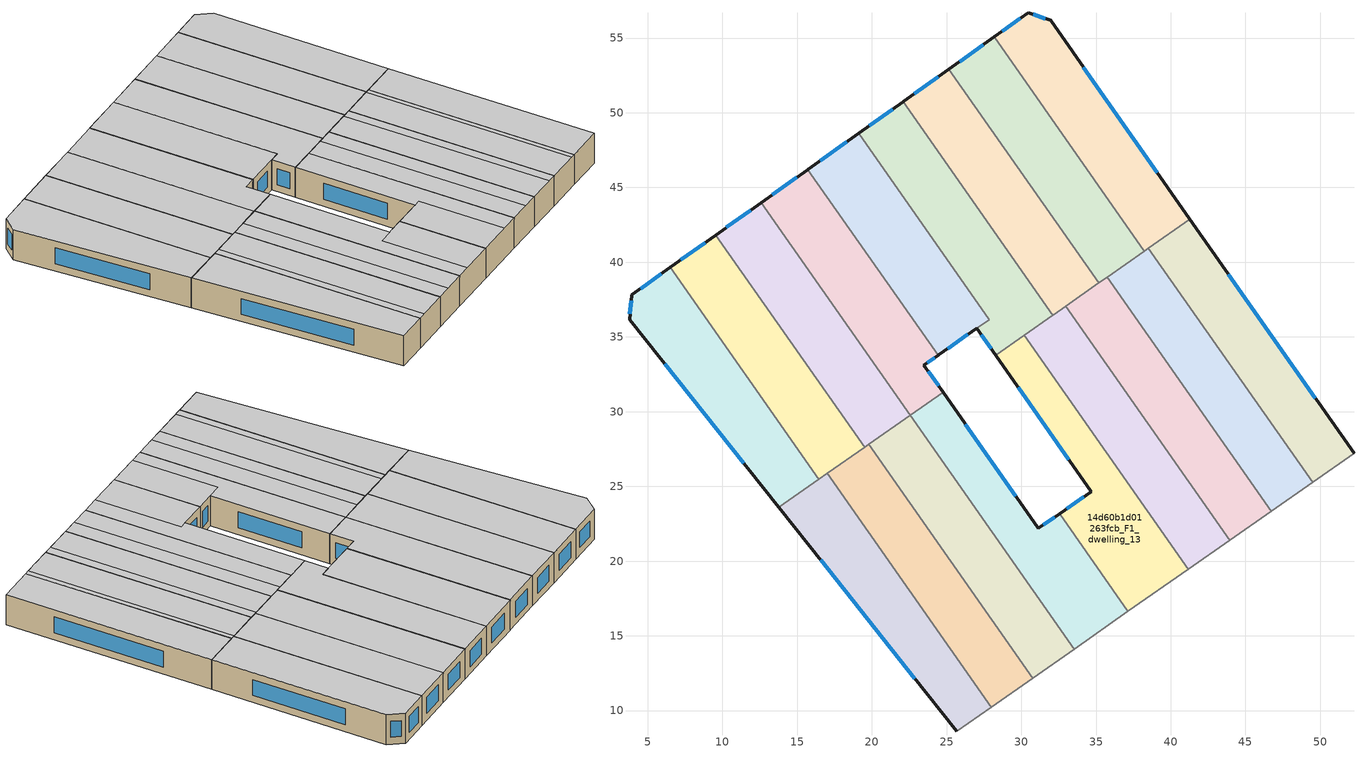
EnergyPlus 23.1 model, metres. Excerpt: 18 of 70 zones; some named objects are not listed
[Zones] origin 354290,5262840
14d60b1d01263fcb_F1_dwelling_0
 floor to 14d60b1d01263fcb_F0_dwelling_0 (EU_floor_Construction): 31.96,56.18 41.28,42.88 38.23,40.74 28.18,55.07 30.47,56.7 z3
 wall outside (EU_wall_Construction): 41.28,42.88 31.96,56.18 30.47,56.7 28.18,55.07 z3:6
 wall to 14d60b1d01263fcb_F1_dwelling_1 (EU_wall_Construction): 28.18,55.07 38.23,40.74 z3:6
 wall to 14d60b1d01263fcb_F1_dwelling_9 (EU_wall_Construction): 38.51,40.93 41.28,42.88 z3:6
 wall to 14d60b1d01263fcb_F1_dwelling_10 (EU_wall_Construction): 38.23,40.74 38.51,40.93 z3:6
 window (EU_Window_Construction): 29.93,56.31 28.72,55.45 / 31.61,56.3 30.82,56.58 / 39.09,46 34.15,53.06 z3.7:5.3
 ceiling to 14d60b1d01263fcb_F2_dwelling_0 (EU_floor_Construction): 41.28,42.88 31.96,56.18 30.47,56.7 28.18,55.07 38.23,40.74 z6
14d60b1d01263fcb_F1_dwelling_1
 floor to 14d60b1d01263fcb_F0_dwelling_1 (EU_floor_Construction): 28.18,55.07 38.23,40.74 35.19,38.61 25.16,52.92 z3
 wall outside (EU_wall_Construction): 28.18,55.07 25.16,52.92 z3:6
 wall to 14d60b1d01263fcb_F1_dwelling_2 (EU_wall_Construction): 25.16,52.92 35.19,38.61 z3:6
 wall to 14d60b1d01263fcb_F1_dwelling_10 (EU_wall_Construction): 35.73,38.99 38.23,40.74 z3:6
 wall to 14d60b1d01263fcb_F1_dwelling_11 (EU_wall_Construction): 35.19,38.61 35.73,38.99 z3:6
 window (EU_Window_Construction): 27.47,54.57 25.87,53.43 z3.7:5.3
 ceiling to 14d60b1d01263fcb_F2_dwelling_1 (EU_floor_Construction): 38.23,40.74 28.18,55.07 25.16,52.92 35.19,38.61 z6
14d60b1d01263fcb_F1_dwelling_10
 floor to 14d60b1d01263fcb_F0_dwelling_10 (EU_floor_Construction): 38.51,40.93 49.48,25.28 46.71,23.33 35.73,38.99 z3
 wall to 14d60b1d01263fcb_F1_dwelling_9 (EU_wall_Construction): 49.48,25.28 38.51,40.93 z3:6
 wall adiabatic (EU_wall_Construction): 46.71,23.33 49.48,25.28 z3:6
 wall to 14d60b1d01263fcb_F1_dwelling_11 (EU_wall_Construction): 35.73,38.99 46.71,23.33 z3:6
 ceiling adiabatic (EU_roof_Construction): 49.14,25.03 38.16,40.69 35.74,38.99 46.71,23.33 z6
 ceiling to 14d60b1d01263fcb_F2_dwelling_9 (EU_floor_Construction): 49.48,25.28 38.51,40.93 38.16,40.69 49.14,25.03 z6
14d60b1d01263fcb_F1_dwelling_11
 floor to 14d60b1d01263fcb_F0_dwelling_11 (EU_floor_Construction): 35.73,38.99 46.71,23.33 43.93,21.39 32.96,37.04 z3
 wall adiabatic (EU_wall_Construction): 43.93,21.39 46.71,23.33 z3:6
 wall to 14d60b1d01263fcb_F1_dwelling_12 (EU_wall_Construction): 32.96,37.04 43.93,21.39 z3:6
 wall to 14d60b1d01263fcb_F1_dwelling_2 (EU_wall_Construction): 35.19,38.61 32.96,37.04 z3:6
 ceiling to 14d60b1d01263fcb_F2_dwelling_11 (EU_floor_Construction): 46.02,22.85 35.04,38.5 32.96,37.04 43.93,21.39 z6
 ceiling adiabatic (EU_roof_Construction): 46.71,23.33 35.74,38.99 35.04,38.5 46.02,22.85 z6
14d60b1d01263fcb_F1_dwelling_12
 floor to 14d60b1d01263fcb_F0_dwelling_12 (EU_floor_Construction): 32.96,37.04 43.93,21.39 41.16,19.45 30.18,35.1 z3
 wall adiabatic (EU_wall_Construction): 41.16,19.45 43.93,21.39 z3:6
 wall to 14d60b1d01263fcb_F1_dwelling_13 (EU_wall_Construction): 30.18,35.1 41.16,19.45 z3:6
 wall to 14d60b1d01263fcb_F1_dwelling_3 (EU_wall_Construction): 32.12,36.45 30.18,35.1 z3:6
 wall to 14d60b1d01263fcb_F1_dwelling_2 (EU_wall_Construction): 32.96,37.04 32.16,36.48 32.12,36.45 z3:6
 ceiling to 14d60b1d01263fcb_F2_dwelling_12 (EU_floor_Construction): 42.73,20.55 31.76,36.2 30.18,35.1 41.16,19.45 z6
 ceiling to 14d60b1d01263fcb_F2_dwelling_11 (EU_floor_Construction): 43.93,21.39 32.96,37.04 31.76,36.2 42.73,20.55 z6
14d60b1d01263fcb_F1_dwelling_13
 floor to 14d60b1d01263fcb_F0_dwelling_13 (EU_floor_Construction): 30.18,35.1 41.16,19.45 37.14,16.64 32.56,23.17 34.69,24.66 28.3,33.78 z3
 wall outside (EU_wall_Construction): 28.3,33.78 34.69,24.66 32.56,23.17 z3:6
 wall adiabatic (EU_wall_Construction): 37.14,16.64 41.16,19.45 z3:6
 wall to 14d60b1d01263fcb_F1_dwelling_14 (EU_wall_Construction): 32.56,23.17 37.14,16.64 z3:6
 wall to 14d60b1d01263fcb_F1_dwelling_3 (EU_wall_Construction): 30.18,35.1 28.3,33.78 z3:6
 window (EU_Window_Construction): 29.8,31.63 33.19,26.8 / 34.19,24.31 33.06,23.52 z3.7:5.3
 ceiling to 14d60b1d01263fcb_F2_dwelling_13 (EU_floor_Construction): 39.76,18.47 35.19,25 34.68,24.65 32.56,23.17 37.14,16.64 z6
 ceiling to 14d60b1d01263fcb_F2_dwelling_12 (EU_floor_Construction): 41.16,19.45 30.18,35.1 28.3,33.78 34.69,24.66 35.19,25 39.76,18.47 z6
 roof outside (EU_roof_Construction): 35.19,25 34.69,24.66 28.3,33.78 34.68,24.65 z6
14d60b1d01263fcb_F1_dwelling_14
 floor to 14d60b1d01263fcb_F0_dwelling_14 (EU_floor_Construction): 32.56,23.17 37.14,16.64 33.54,14.12 22.57,29.76 24.76,31.3 31.14,22.19 z3
 wall outside (EU_wall_Construction): 32.56,23.17 31.14,22.19 24.76,31.3 z3:6
 wall adiabatic (EU_wall_Construction): 33.54,14.12 37.14,16.64 z3:6
 wall to 14d60b1d01263fcb_F1_dwelling_15 (EU_wall_Construction): 22.57,29.76 33.54,14.12 z3:6
 wall to 14d60b1d01263fcb_F1_dwelling_5 (EU_wall_Construction): 24.76,31.3 22.57,29.76 z3:6
 window (EU_Window_Construction): 29.64,24.33 26.26,29.16 / 32.22,22.94 31.48,22.42 z3.7:5.3
 ceiling to 14d60b1d01263fcb_F2_dwelling_14 (EU_floor_Construction): 34.58,14.85 30,21.39 31.14,22.19 24.76,31.3 22.57,29.76 33.54,14.12 z6
 ceiling to 14d60b1d01263fcb_F2_dwelling_13 (EU_floor_Construction): 37.14,16.64 32.56,23.17 30,21.39 34.58,14.85 z6
14d60b1d01263fcb_F1_dwelling_15
 floor to 14d60b1d01263fcb_F0_dwelling_15 (EU_floor_Construction): 22.57,29.76 33.54,14.12 30.76,12.17 19.8,27.82 z3
 wall adiabatic (EU_wall_Construction): 30.76,12.17 33.54,14.12 z3:6
 wall to 14d60b1d01263fcb_F1_dwelling_16 (EU_wall_Construction): 19.8,27.82 30.76,12.17 z3:6
 wall to 14d60b1d01263fcb_F1_dwelling_6 (EU_wall_Construction): 22.56,29.76 19.8,27.82 z3:6
 ceiling to 14d60b1d01263fcb_F2_dwelling_15 (EU_floor_Construction): 31.91,12.97 20.94,28.62 20.86,28.56 19.8,27.82 30.76,12.17 z6
 ceiling to 14d60b1d01263fcb_F2_dwelling_14 (EU_floor_Construction): 33.54,14.12 22.57,29.76 20.94,28.62 31.91,12.97 z6
14d60b1d01263fcb_F1_dwelling_16
 floor to 14d60b1d01263fcb_F0_dwelling_16 (EU_floor_Construction): 19.8,27.82 30.76,12.17 27.98,10.23 17.02,25.87 z3
 wall adiabatic (EU_wall_Construction): 27.98,10.23 30.76,12.17 z3:6
 wall to 14d60b1d01263fcb_F1_dwelling_17 (EU_wall_Construction): 17.02,25.87 27.98,10.23 z3:6
 wall to 14d60b1d01263fcb_F1_dwelling_7 (EU_wall_Construction): 19.51,27.61 17.02,25.87 z3:6
 wall to 14d60b1d01263fcb_F1_dwelling_6 (EU_wall_Construction): 19.8,27.82 19.51,27.62 z3:6
 ceiling to 14d60b1d01263fcb_F2_dwelling_15 (EU_floor_Construction): 30.76,12.17 19.8,27.82 17.57,26.26 28.54,10.61 z6
 ceiling to 14d60b1d01263fcb_F2_dwelling_16 (EU_floor_Construction): 28.54,10.61 17.57,26.26 17.02,25.87 27.98,10.23 z6
14d60b1d01263fcb_F1_dwelling_17
 floor to 14d60b1d01263fcb_F0_dwelling_17 (EU_floor_Construction): 17.02,25.87 27.98,10.23 25.67,8.61 13.77,23.59 z3
 wall outside (EU_wall_Construction): 13.77,23.59 25.67,8.61 z3:6
 wall adiabatic (EU_wall_Construction): 25.67,8.61 27.98,10.23 z3:6
 wall to 14d60b1d01263fcb_F1_dwelling_8 (EU_wall_Construction): 16.45,25.47 13.77,23.59 z3:6
 wall to 14d60b1d01263fcb_F1_dwelling_7 (EU_wall_Construction): 17.02,25.87 16.45,25.47 z3:6
 window (EU_Window_Construction): 16.57,20.07 22.88,12.13 z3.7:5.3
 ceiling to 14d60b1d01263fcb_F2_dwelling_16 (EU_floor_Construction): 27.98,10.23 17.02,25.87 13.77,23.59 25.67,8.61 z6
14d60b1d01263fcb_F1_dwelling_2
 floor to 14d60b1d01263fcb_F0_dwelling_2 (EU_floor_Construction): 25.16,52.92 35.19,38.61 32.16,36.48 32.12,36.45 22.1,50.74 22.14,50.77 z3
 wall outside (EU_wall_Construction): 25.16,52.92 22.14,50.77 22.1,50.74 z3:6
 wall to 14d60b1d01263fcb_F1_dwelling_3 (EU_wall_Construction): 22.1,50.74 32.12,36.45 z3:6
 window (EU_Window_Construction): 24.45,52.42 22.85,51.28 z3.7:5.3
 ceiling to 14d60b1d01263fcb_F2_dwelling_2 (EU_floor_Construction): 35.19,38.61 25.16,52.92 22.14,50.77 32.16,36.48 z6
 ceiling to 14d60b1d01263fcb_F2_dwelling_3 (EU_floor_Construction): 32.16,36.48 22.14,50.77 22.1,50.74 32.12,36.45 z6
14d60b1d01263fcb_F1_dwelling_3
 floor to 14d60b1d01263fcb_F0_dwelling_3 (EU_floor_Construction): 22.1,50.74 32.12,36.45 28.3,33.78 27.03,35.59 27.85,36.16 19.11,48.62 z3
 wall outside (EU_wall_Construction): 22.1,50.74 19.11,48.62 / 27.03,35.59 28.3,33.78 z3:6
 wall to 14d60b1d01263fcb_F1_dwelling_4 (EU_wall_Construction): 19.11,48.62 27.85,36.16 27.03,35.59 z3:6
 window (EU_Window_Construction): 21.4,50.24 19.81,49.12 / 27.33,35.16 28,34.2 z3.7:5.3
 ceiling to 14d60b1d01263fcb_F2_dwelling_3 (EU_floor_Construction): 32.12,36.45 22.1,50.74 19.11,48.62 27.85,36.16 27.03,35.59 28.3,33.78 z6
14d60b1d01263fcb_F1_dwelling_4
 floor to 14d60b1d01263fcb_F0_dwelling_4 (EU_floor_Construction): 19.11,48.62 27.85,36.16 24.47,33.8 24.43,33.77 15.72,46.2 15.76,46.23 z3
 wall outside (EU_wall_Construction): 19.11,48.62 15.76,46.23 15.72,46.2 / 24.43,33.77 24.47,33.8 27.03,35.59 z3:6
 wall to 14d60b1d01263fcb_F1_dwelling_5 (EU_wall_Construction): 15.72,46.2 24.43,33.77 z3:6
 window (EU_Window_Construction): 18.32,48.06 16.54,46.79 / 25.07,34.22 26.43,35.17 z3.7:5.3
 ceiling to 14d60b1d01263fcb_F2_dwelling_4 (EU_floor_Construction): 27.85,36.16 19.11,48.62 15.76,46.23 24.47,33.8 z6
 ceiling to 14d60b1d01263fcb_F2_dwelling_5 (EU_floor_Construction): 24.47,33.8 15.76,46.23 15.72,46.2 24.43,33.77 z6
14d60b1d01263fcb_F1_dwelling_5
 floor to 14d60b1d01263fcb_F0_dwelling_5 (EU_floor_Construction): 15.72,46.2 24.43,33.77 23.49,33.12 24.76,31.3 22.57,29.76 12.59,43.98 z3
 wall outside (EU_wall_Construction): 15.72,46.2 12.59,43.98 / 24.76,31.3 23.49,33.12 24.43,33.77 z3:6
 wall to 14d60b1d01263fcb_F1_dwelling_6 (EU_wall_Construction): 12.59,43.98 22.57,29.76 z3:6
 window (EU_Window_Construction): 14.98,45.68 13.33,44.5 / 23.71,33.27 24.21,33.62 / 24.46,31.73 23.79,32.69 z3.7:5.3
 ceiling to 14d60b1d01263fcb_F2_dwelling_5 (EU_floor_Construction): 24.76,31.3 23.49,33.12 24.43,33.77 15.72,46.2 12.6,43.98 22.57,29.76 z6
14d60b1d01263fcb_F1_dwelling_6
 floor to 14d60b1d01263fcb_F0_dwelling_6 (EU_floor_Construction): 12.59,43.98 22.57,29.76 19.51,27.62 9.55,41.82 z3
 wall outside (EU_wall_Construction): 12.59,43.98 9.55,41.82 z3:6
 wall to 14d60b1d01263fcb_F1_dwelling_7 (EU_wall_Construction): 9.55,41.82 19.51,27.62 z3:6
 window (EU_Window_Construction): 11.88,43.47 10.27,42.32 z3.7:5.3
 ceiling to 14d60b1d01263fcb_F2_dwelling_6 (EU_floor_Construction): 22.57,29.76 12.6,43.98 9.55,41.82 19.51,27.62 z6
14d60b1d01263fcb_F1_dwelling_7
 floor to 14d60b1d01263fcb_F0_dwelling_7 (EU_floor_Construction): 9.55,41.82 19.51,27.62 16.45,25.47 6.51,39.65 z3
 wall outside (EU_wall_Construction): 9.55,41.82 6.51,39.65 z3:6
 wall to 14d60b1d01263fcb_F1_dwelling_8 (EU_wall_Construction): 6.51,39.65 16.45,25.47 z3:6
 window (EU_Window_Construction): 8.84,41.31 7.22,40.16 z3.7:5.3
 ceiling to 14d60b1d01263fcb_F2_dwelling_7 (EU_floor_Construction): 19.51,27.62 9.55,41.82 6.51,39.65 16.45,25.47 z6
14d60b1d01263fcb_F1_dwelling_8
 floor to 14d60b1d01263fcb_F0_dwelling_8 (EU_floor_Construction): 6.51,39.65 16.45,25.47 13.77,23.59 3.78,36.17 3.92,37.81 z3
 wall outside (EU_wall_Construction): 6.51,39.65 3.92,37.81 3.78,36.17 13.77,23.59 z3:6
 window (EU_Window_Construction): 5.9,39.22 4.53,38.24 / 6.13,33.21 11.43,26.55 / 3.89,37.42 3.82,36.55 z3.7:5.3
 ceiling to 14d60b1d01263fcb_F2_dwelling_8 (EU_floor_Construction): 16.45,25.47 6.51,39.65 3.92,37.81 3.78,36.17 13.77,23.59 z6
14d60b1d01263fcb_F1_dwelling_9
 floor to 14d60b1d01263fcb_F0_dwelling_9 (EU_floor_Construction): 41.28,42.88 52.26,27.22 49.48,25.28 38.51,40.93 z3
 wall outside (EU_wall_Construction): 52.26,27.22 41.28,42.88 z3:6
 wall adiabatic (EU_wall_Construction): 49.48,25.28 52.26,27.22 z3:6
 window (EU_Window_Construction): 49.68,30.9 43.86,39.2 z3.7:5.3
 ceiling to 14d60b1d01263fcb_F2_dwelling_9 (EU_floor_Construction): 52.26,27.22 41.28,42.88 38.51,40.93 49.48,25.28 z6
[Building]
EU S2 Campaign: North Axis=0; Terrain=City; Solar Distribution=FullExterior
[Site:Location]
Budapest.Ferenc.Liszt.Intl.AP: Latitude=47.437; Longitude=19.256; Time Zone=1; Elevation=185
[SizingPeriod:WeatherFileDays]
AnnualSizingPeriod: Begin Month=1; Begin Day of Month=1; End Month=12; End Day of Month=31; Day of Week for Start Day=Monday; Use Weather File Daylight Saving Period=No; Use Weather File Rain and Snow Indicators=No
[MATERIAL]
EU_InternalMass_Material: Roughness=MediumRough; Thickness=0.1; Conductivity=1; Density=1800; Specific Heat=900; Thermal Absorptance=0.9; Solar Absorptance=0.7; Visible Absorptance=0.7
[MATERIAL:NOMASS] Roughness=MediumRough; Thermal Absorptance=0.9; Solar Absorptance=0.7; Visible Absorptance=0.7
Name | Thermal Resistance
EU_wall_NoMass | 0.832559
EU_roof_NoMass | 1.39638
EU_floor_NoMass | 0.872794
[WINDOWMATERIAL:SIMPLEGLAZINGSYSTEM]
EU_Window_SimpleGlazing: UFactor=2.79869; Solar Heat Gain Coefficient=0.75; Visible Transmittance=0.75
[CONSTRUCTION]
EU_wall_Construction: EU_wall_NoMass
EU_roof_Construction: EU_roof_NoMass
EU_floor_Construction: EU_floor_NoMass
EU_Window_Construction: EU_Window_SimpleGlazing
EU_InternalMass_Construction: EU_InternalMass_Material
[ZONE] Type=1; Multiplier=1; Ceiling Height=autocalculate; Floor Area=autocalculate; Part of Total Floor Area=Yes
Name | Volume
14d60b1d01263fcb_F1_dwelling_0 | 194.406
14d60b1d01263fcb_F1_dwelling_1 | 194.362
14d60b1d01263fcb_F1_dwelling_10 | 194.343
14d60b1d01263fcb_F1_dwelling_11 | 194.387
14d60b1d01263fcb_F1_dwelling_12 | 194.372
14d60b1d01263fcb_F1_dwelling_13 | 194.337
14d60b1d01263fcb_F1_dwelling_14 | 194.38
14d60b1d01263fcb_F1_dwelling_15 | 194.323
14d60b1d01263fcb_F1_dwelling_16 | 194.4
14d60b1d01263fcb_F1_dwelling_17 | 194.369
14d60b1d01263fcb_F1_dwelling_2 | 196.977
14d60b1d01263fcb_F1_dwelling_3 | 198.352
14d60b1d01263fcb_F1_dwelling_4 | 190.066
14d60b1d01263fcb_F1_dwelling_5 | 192.1
14d60b1d01263fcb_F1_dwelling_6 | 194.349
14d60b1d01263fcb_F1_dwelling_7 | 194.402
14d60b1d01263fcb_F1_dwelling_8 | 194.36
14d60b1d01263fcb_F1_dwelling_9 | 194.391
[INTERNALMASS] Construction=EU_InternalMass_Construction
Name | Zone or ZoneList | Surface Area
14d60b1d01263fcb_F1_dwelling_0_EU_InternalMass | 14d60b1d01263fcb_F1_dwelling_0 | 64.8019
14d60b1d01263fcb_F1_dwelling_1_EU_InternalMass | 14d60b1d01263fcb_F1_dwelling_1 | 64.7873
14d60b1d01263fcb_F1_dwelling_2_EU_InternalMass | 14d60b1d01263fcb_F1_dwelling_2 | 65.6589
14d60b1d01263fcb_F1_dwelling_3_EU_InternalMass | 14d60b1d01263fcb_F1_dwelling_3 | 66.1167
14d60b1d01263fcb_F1_dwelling_4_EU_InternalMass | 14d60b1d01263fcb_F1_dwelling_4 | 63.3554
14d60b1d01263fcb_F1_dwelling_5_EU_InternalMass | 14d60b1d01263fcb_F1_dwelling_5 | 64.0327
14d60b1d01263fcb_F1_dwelling_6_EU_InternalMass | 14d60b1d01263fcb_F1_dwelling_6 | 64.7827
14d60b1d01263fcb_F1_dwelling_7_EU_InternalMass | 14d60b1d01263fcb_F1_dwelling_7 | 64.8006
14d60b1d01263fcb_F1_dwelling_8_EU_InternalMass | 14d60b1d01263fcb_F1_dwelling_8 | 64.7867
14d60b1d01263fcb_F1_dwelling_9_EU_InternalMass | 14d60b1d01263fcb_F1_dwelling_9 | 64.7971
14d60b1d01263fcb_F1_dwelling_10_EU_InternalMass | 14d60b1d01263fcb_F1_dwelling_10 | 64.7808
14d60b1d01263fcb_F1_dwelling_11_EU_InternalMass | 14d60b1d01263fcb_F1_dwelling_11 | 64.7958
14d60b1d01263fcb_F1_dwelling_12_EU_InternalMass | 14d60b1d01263fcb_F1_dwelling_12 | 64.7905
14d60b1d01263fcb_F1_dwelling_13_EU_InternalMass | 14d60b1d01263fcb_F1_dwelling_13 | 64.7788
14d60b1d01263fcb_F1_dwelling_14_EU_InternalMass | 14d60b1d01263fcb_F1_dwelling_14 | 64.7934
14d60b1d01263fcb_F1_dwelling_15_EU_InternalMass | 14d60b1d01263fcb_F1_dwelling_15 | 64.7742
14d60b1d01263fcb_F1_dwelling_16_EU_InternalMass | 14d60b1d01263fcb_F1_dwelling_16 | 64.8002
14d60b1d01263fcb_F1_dwelling_17_EU_InternalMass | 14d60b1d01263fcb_F1_dwelling_17 | 64.7897
[OTHEREQUIPMENT] Fuel Type=Electricity; Design Level Calculation Method=Watts/Area; Power per Zone Floor Area=1; Fraction Latent=0; Fraction Radiant=0; Fraction Lost=0; Carbon Dioxide Generation Rate=0; EndUse Subcategory=EU_Step8_InternalGains
Name | Zone or ZoneList or Space or SpaceList | Schedule
EU_Step8_InternalGain_14d60b1d01263fcb_F1_dwelling_0_f000 | 14d60b1d01263fcb_F1_dwelling_0 | EU_Step8_GainSchedule_14d60b1d01263fcb_F1_dwelling_0_f000
EU_Step8_InternalGain_14d60b1d01263fcb_F1_dwelling_1_f000 | 14d60b1d01263fcb_F1_dwelling_1 | EU_Step8_GainSchedule_14d60b1d01263fcb_F1_dwelling_1_f000
EU_Step8_InternalGain_14d60b1d01263fcb_F1_dwelling_2_f000 | 14d60b1d01263fcb_F1_dwelling_2 | EU_Step8_GainSchedule_14d60b1d01263fcb_F1_dwelling_2_f000
EU_Step8_InternalGain_14d60b1d01263fcb_F1_dwelling_3_f000 | 14d60b1d01263fcb_F1_dwelling_3 | EU_Step8_GainSchedule_14d60b1d01263fcb_F1_dwelling_3_f000
EU_Step8_InternalGain_14d60b1d01263fcb_F1_dwelling_4_f000 | 14d60b1d01263fcb_F1_dwelling_4 | EU_Step8_GainSchedule_14d60b1d01263fcb_F1_dwelling_4_f000
EU_Step8_InternalGain_14d60b1d01263fcb_F1_dwelling_5_f000 | 14d60b1d01263fcb_F1_dwelling_5 | EU_Step8_GainSchedule_14d60b1d01263fcb_F1_dwelling_5_f000
EU_Step8_InternalGain_14d60b1d01263fcb_F1_dwelling_6_f000 | 14d60b1d01263fcb_F1_dwelling_6 | EU_Step8_GainSchedule_14d60b1d01263fcb_F1_dwelling_6_f000
EU_Step8_InternalGain_14d60b1d01263fcb_F1_dwelling_7_f000 | 14d60b1d01263fcb_F1_dwelling_7 | EU_Step8_GainSchedule_14d60b1d01263fcb_F1_dwelling_7_f000
EU_Step8_InternalGain_14d60b1d01263fcb_F1_dwelling_8_f000 | 14d60b1d01263fcb_F1_dwelling_8 | EU_Step8_GainSchedule_14d60b1d01263fcb_F1_dwelling_8_f000
EU_Step8_InternalGain_14d60b1d01263fcb_F1_dwelling_9_f000 | 14d60b1d01263fcb_F1_dwelling_9 | EU_Step8_GainSchedule_14d60b1d01263fcb_F1_dwelling_9_f000
EU_Step8_InternalGain_14d60b1d01263fcb_F1_dwelling_10_f000 | 14d60b1d01263fcb_F1_dwelling_10 | EU_Step8_GainSchedule_14d60b1d01263fcb_F1_dwelling_10_f000
EU_Step8_InternalGain_14d60b1d01263fcb_F1_dwelling_11_f000 | 14d60b1d01263fcb_F1_dwelling_11 | EU_Step8_GainSchedule_14d60b1d01263fcb_F1_dwelling_11_f000
EU_Step8_InternalGain_14d60b1d01263fcb_F1_dwelling_12_f000 | 14d60b1d01263fcb_F1_dwelling_12 | EU_Step8_GainSchedule_14d60b1d01263fcb_F1_dwelling_12_f000
EU_Step8_InternalGain_14d60b1d01263fcb_F1_dwelling_13_f000 | 14d60b1d01263fcb_F1_dwelling_13 | EU_Step8_GainSchedule_14d60b1d01263fcb_F1_dwelling_13_f000
EU_Step8_InternalGain_14d60b1d01263fcb_F1_dwelling_14_f000 | 14d60b1d01263fcb_F1_dwelling_14 | EU_Step8_GainSchedule_14d60b1d01263fcb_F1_dwelling_14_f000
EU_Step8_InternalGain_14d60b1d01263fcb_F1_dwelling_15_f000 | 14d60b1d01263fcb_F1_dwelling_15 | EU_Step8_GainSchedule_14d60b1d01263fcb_F1_dwelling_15_f000
EU_Step8_InternalGain_14d60b1d01263fcb_F1_dwelling_16_f000 | 14d60b1d01263fcb_F1_dwelling_16 | EU_Step8_GainSchedule_14d60b1d01263fcb_F1_dwelling_16_f000
EU_Step8_InternalGain_14d60b1d01263fcb_F1_dwelling_17_f000 | 14d60b1d01263fcb_F1_dwelling_17 | EU_Step8_GainSchedule_14d60b1d01263fcb_F1_dwelling_17_f000
[ZONEVENTILATION:DESIGNFLOWRATE] Schedule=EU_AlwaysOn; Design Flow Rate Calculation Method=AirChanges/Hour; Air Changes per Hour=0.475469; Ventilation Type=Natural; Fan Pressure Rise=0; Fan Total Efficiency=1; Constant Term Coefficient=1; Temperature Term Coefficient=0; Velocity Term Coefficient=0; Velocity Squared Term Coefficient=0; Minimum Indoor Temperature=-100; Maximum Indoor Temperature=100; Delta Temperature=-100; Minimum Outdoor Temperature=-100; Maximum Outdoor Temperature=100; Maximum Wind Speed=40
Name | Zone or ZoneList or Space or SpaceList
EU_ConstantAir_14d60b1d01263fcb_F1_dwelling_0 | 14d60b1d01263fcb_F1_dwelling_0
EU_ConstantAir_14d60b1d01263fcb_F1_dwelling_1 | 14d60b1d01263fcb_F1_dwelling_1
EU_ConstantAir_14d60b1d01263fcb_F1_dwelling_2 | 14d60b1d01263fcb_F1_dwelling_2
EU_ConstantAir_14d60b1d01263fcb_F1_dwelling_3 | 14d60b1d01263fcb_F1_dwelling_3
EU_ConstantAir_14d60b1d01263fcb_F1_dwelling_4 | 14d60b1d01263fcb_F1_dwelling_4
EU_ConstantAir_14d60b1d01263fcb_F1_dwelling_5 | 14d60b1d01263fcb_F1_dwelling_5
EU_ConstantAir_14d60b1d01263fcb_F1_dwelling_6 | 14d60b1d01263fcb_F1_dwelling_6
EU_ConstantAir_14d60b1d01263fcb_F1_dwelling_7 | 14d60b1d01263fcb_F1_dwelling_7
EU_ConstantAir_14d60b1d01263fcb_F1_dwelling_8 | 14d60b1d01263fcb_F1_dwelling_8
EU_ConstantAir_14d60b1d01263fcb_F1_dwelling_9 | 14d60b1d01263fcb_F1_dwelling_9
EU_ConstantAir_14d60b1d01263fcb_F1_dwelling_10 | 14d60b1d01263fcb_F1_dwelling_10
EU_ConstantAir_14d60b1d01263fcb_F1_dwelling_11 | 14d60b1d01263fcb_F1_dwelling_11
EU_ConstantAir_14d60b1d01263fcb_F1_dwelling_12 | 14d60b1d01263fcb_F1_dwelling_12
EU_ConstantAir_14d60b1d01263fcb_F1_dwelling_13 | 14d60b1d01263fcb_F1_dwelling_13
EU_ConstantAir_14d60b1d01263fcb_F1_dwelling_14 | 14d60b1d01263fcb_F1_dwelling_14
EU_ConstantAir_14d60b1d01263fcb_F1_dwelling_15 | 14d60b1d01263fcb_F1_dwelling_15
EU_ConstantAir_14d60b1d01263fcb_F1_dwelling_16 | 14d60b1d01263fcb_F1_dwelling_16
EU_ConstantAir_14d60b1d01263fcb_F1_dwelling_17 | 14d60b1d01263fcb_F1_dwelling_17
[HVACTEMPLATE:ZONE:IDEALLOADSAIRSYSTEM] System Availability Schedule=EU_AlwaysOn; Maximum Heating Supply Air Temperature=50; Minimum Cooling Supply Air Temperature=13; Maximum Heating Supply Air Humidity Ratio=0.0156; Minimum Cooling Supply Air Humidity Ratio=0.0077; Heating Limit=NoLimit; Cooling Limit=NoLimit; Heating Availability Schedule=EU_AlwaysOn; Cooling Availability Schedule=EU_CoolingOff; Dehumidification Control Type=ConstantSensibleHeatRatio; Cooling Sensible Heat Ratio=0.7; Dehumidification Setpoint=60; Humidification Control Type=None; Humidification Setpoint=30; Outdoor Air Method=None; Outdoor Air Flow Rate per Person=0.00944; Outdoor Air Flow Rate per Zone Floor Area=0; Outdoor Air Flow Rate per Zone=0; Demand Controlled Ventilation Type=None; Outdoor Air Economizer Type=NoEconomizer; Heat Recovery Type=None; Sensible Heat Recovery Effectiveness=0.7; Latent Heat Recovery Effectiveness=0.65
Name | Template Thermostat
14d60b1d01263fcb_F1_dwelling_0 | EU_HeatOnly_14d60b1d01263fcb_F1_dwelling_0
14d60b1d01263fcb_F1_dwelling_1 | EU_HeatOnly_14d60b1d01263fcb_F1_dwelling_1
14d60b1d01263fcb_F1_dwelling_2 | EU_HeatOnly_14d60b1d01263fcb_F1_dwelling_2
14d60b1d01263fcb_F1_dwelling_3 | EU_HeatOnly_14d60b1d01263fcb_F1_dwelling_3
14d60b1d01263fcb_F1_dwelling_4 | EU_HeatOnly_14d60b1d01263fcb_F1_dwelling_4
14d60b1d01263fcb_F1_dwelling_5 | EU_HeatOnly_14d60b1d01263fcb_F1_dwelling_5
14d60b1d01263fcb_F1_dwelling_6 | EU_HeatOnly_14d60b1d01263fcb_F1_dwelling_6
14d60b1d01263fcb_F1_dwelling_7 | EU_HeatOnly_14d60b1d01263fcb_F1_dwelling_7
14d60b1d01263fcb_F1_dwelling_8 | EU_HeatOnly_14d60b1d01263fcb_F1_dwelling_8
14d60b1d01263fcb_F1_dwelling_9 | EU_HeatOnly_14d60b1d01263fcb_F1_dwelling_9
14d60b1d01263fcb_F1_dwelling_10 | EU_HeatOnly_14d60b1d01263fcb_F1_dwelling_10
14d60b1d01263fcb_F1_dwelling_11 | EU_HeatOnly_14d60b1d01263fcb_F1_dwelling_11
14d60b1d01263fcb_F1_dwelling_12 | EU_HeatOnly_14d60b1d01263fcb_F1_dwelling_12
14d60b1d01263fcb_F1_dwelling_13 | EU_HeatOnly_14d60b1d01263fcb_F1_dwelling_13
14d60b1d01263fcb_F1_dwelling_14 | EU_HeatOnly_14d60b1d01263fcb_F1_dwelling_14
14d60b1d01263fcb_F1_dwelling_15 | EU_HeatOnly_14d60b1d01263fcb_F1_dwelling_15
14d60b1d01263fcb_F1_dwelling_16 | EU_HeatOnly_14d60b1d01263fcb_F1_dwelling_16
14d60b1d01263fcb_F1_dwelling_17 | EU_HeatOnly_14d60b1d01263fcb_F1_dwelling_17
[SIZING:ZONE] Zone Cooling Design Supply Air Temperature Input Method=SupplyAirTemperature; Zone Cooling Design Supply Air Temperature=13; Zone Heating Design Supply Air Temperature Input Method=SupplyAirTemperature; Zone Heating Design Supply Air Temperature=50; Zone Cooling Design Supply Air Humidity Ratio=0.008; Zone Heating Design Supply Air Humidity Ratio=0.008; Cooling Design Air Flow Method=DesignDay; Cooling Design Air Flow Rate=0; Cooling Minimum Air Flow per Zone Floor Area=0.000762; Cooling Minimum Air Flow=0; Cooling Minimum Air Flow Fraction=0.2; Heating Design Air Flow Method=DesignDay; Heating Design Air Flow Rate=0; Heating Maximum Air Flow per Zone Floor Area=0.002032; Heating Maximum Air Flow=0.141576; Heating Maximum Air Flow Fraction=0.3; Account for Dedicated Outdoor Air System=No; Dedicated Outdoor Air System Control Strategy=NeutralSupplyAir; Dedicated Outdoor Air Low Setpoint Temperature for Design=autosize; Dedicated Outdoor Air High Setpoint Temperature for Design=autosize; Zone Load Sizing Method=Sensible Load Only No Latent Load; Zone Latent Cooling Design Supply Air Humidity Ratio Input Method=HumidityRatioDifference; Zone Cooling Design Supply Air Humidity Ratio Difference=0.005; Zone Latent Heating Design Supply Air Humidity Ratio Input Method=HumidityRatioDifference; Zone Humidification Design Supply Air Humidity Ratio Difference=0.005
14d60b1d01263fcb_F1_dwelling_0; 14d60b1d01263fcb_F1_dwelling_1; 14d60b1d01263fcb_F1_dwelling_2; 14d60b1d01263fcb_F1_dwelling_3; 14d60b1d01263fcb_F1_dwelling_4; 14d60b1d01263fcb_F1_dwelling_5; 14d60b1d01263fcb_F1_dwelling_6; 14d60b1d01263fcb_F1_dwelling_7; 14d60b1d01263fcb_F1_dwelling_8; 14d60b1d01263fcb_F1_dwelling_9; 14d60b1d01263fcb_F1_dwelling_10; 14d60b1d01263fcb_F1_dwelling_11; 14d60b1d01263fcb_F1_dwelling_12; 14d60b1d01263fcb_F1_dwelling_13; 14d60b1d01263fcb_F1_dwelling_14; 14d60b1d01263fcb_F1_dwelling_15; 14d60b1d01263fcb_F1_dwelling_16; 14d60b1d01263fcb_F1_dwelling_17
[SCHEDULE:CONSTANT]
Name | Hourly Value
EU_AlwaysOn | 1
EU_CoolingOff | 0
[SCHEDULE:FILE] Column Number=1; Rows to Skip at Top=0; Number of Hours of Data=8760; Column Separator=Comma; Interpolate to Timestep=No; Minutes per Item=60; Adjust Schedule for Daylight Savings=Yes
Name | File
EU_Step8_GainSchedule_14d60b1d01263fcb_F1_dwelling_0_f000 | ../../schedules/14d60b1d01263fcb/14d60b1d01263fcb_F1_dwelling_0_f000_gain.csv
EU_Step8_GainSchedule_14d60b1d01263fcb_F1_dwelling_1_f000 | ../../schedules/14d60b1d01263fcb/14d60b1d01263fcb_F1_dwelling_1_f000_gain.csv
EU_Step8_GainSchedule_14d60b1d01263fcb_F1_dwelling_2_f000 | ../../schedules/14d60b1d01263fcb/14d60b1d01263fcb_F1_dwelling_2_f000_gain.csv
EU_Step8_GainSchedule_14d60b1d01263fcb_F1_dwelling_3_f000 | ../../schedules/14d60b1d01263fcb/14d60b1d01263fcb_F1_dwelling_3_f000_gain.csv
EU_Step8_GainSchedule_14d60b1d01263fcb_F1_dwelling_4_f000 | ../../schedules/14d60b1d01263fcb/14d60b1d01263fcb_F1_dwelling_4_f000_gain.csv
EU_Step8_GainSchedule_14d60b1d01263fcb_F1_dwelling_5_f000 | ../../schedules/14d60b1d01263fcb/14d60b1d01263fcb_F1_dwelling_5_f000_gain.csv
EU_Step8_GainSchedule_14d60b1d01263fcb_F1_dwelling_6_f000 | ../../schedules/14d60b1d01263fcb/14d60b1d01263fcb_F1_dwelling_6_f000_gain.csv
EU_Step8_GainSchedule_14d60b1d01263fcb_F1_dwelling_7_f000 | ../../schedules/14d60b1d01263fcb/14d60b1d01263fcb_F1_dwelling_7_f000_gain.csv
EU_Step8_GainSchedule_14d60b1d01263fcb_F1_dwelling_8_f000 | ../../schedules/14d60b1d01263fcb/14d60b1d01263fcb_F1_dwelling_8_f000_gain.csv
EU_Step8_GainSchedule_14d60b1d01263fcb_F1_dwelling_9_f000 | ../../schedules/14d60b1d01263fcb/14d60b1d01263fcb_F1_dwelling_9_f000_gain.csv
EU_Step8_GainSchedule_14d60b1d01263fcb_F1_dwelling_10_f000 | ../../schedules/14d60b1d01263fcb/14d60b1d01263fcb_F1_dwelling_10_f000_gain.csv
EU_Step8_GainSchedule_14d60b1d01263fcb_F1_dwelling_11_f000 | ../../schedules/14d60b1d01263fcb/14d60b1d01263fcb_F1_dwelling_11_f000_gain.csv
EU_Step8_GainSchedule_14d60b1d01263fcb_F1_dwelling_12_f000 | ../../schedules/14d60b1d01263fcb/14d60b1d01263fcb_F1_dwelling_12_f000_gain.csv
EU_Step8_GainSchedule_14d60b1d01263fcb_F1_dwelling_13_f000 | ../../schedules/14d60b1d01263fcb/14d60b1d01263fcb_F1_dwelling_13_f000_gain.csv
EU_Step8_GainSchedule_14d60b1d01263fcb_F1_dwelling_14_f000 | ../../schedules/14d60b1d01263fcb/14d60b1d01263fcb_F1_dwelling_14_f000_gain.csv
EU_Step8_GainSchedule_14d60b1d01263fcb_F1_dwelling_15_f000 | ../../schedules/14d60b1d01263fcb/14d60b1d01263fcb_F1_dwelling_15_f000_gain.csv
EU_Step8_GainSchedule_14d60b1d01263fcb_F1_dwelling_16_f000 | ../../schedules/14d60b1d01263fcb/14d60b1d01263fcb_F1_dwelling_16_f000_gain.csv
EU_Step8_GainSchedule_14d60b1d01263fcb_F1_dwelling_17_f000 | ../../schedules/14d60b1d01263fcb/14d60b1d01263fcb_F1_dwelling_17_f000_gain.csv
